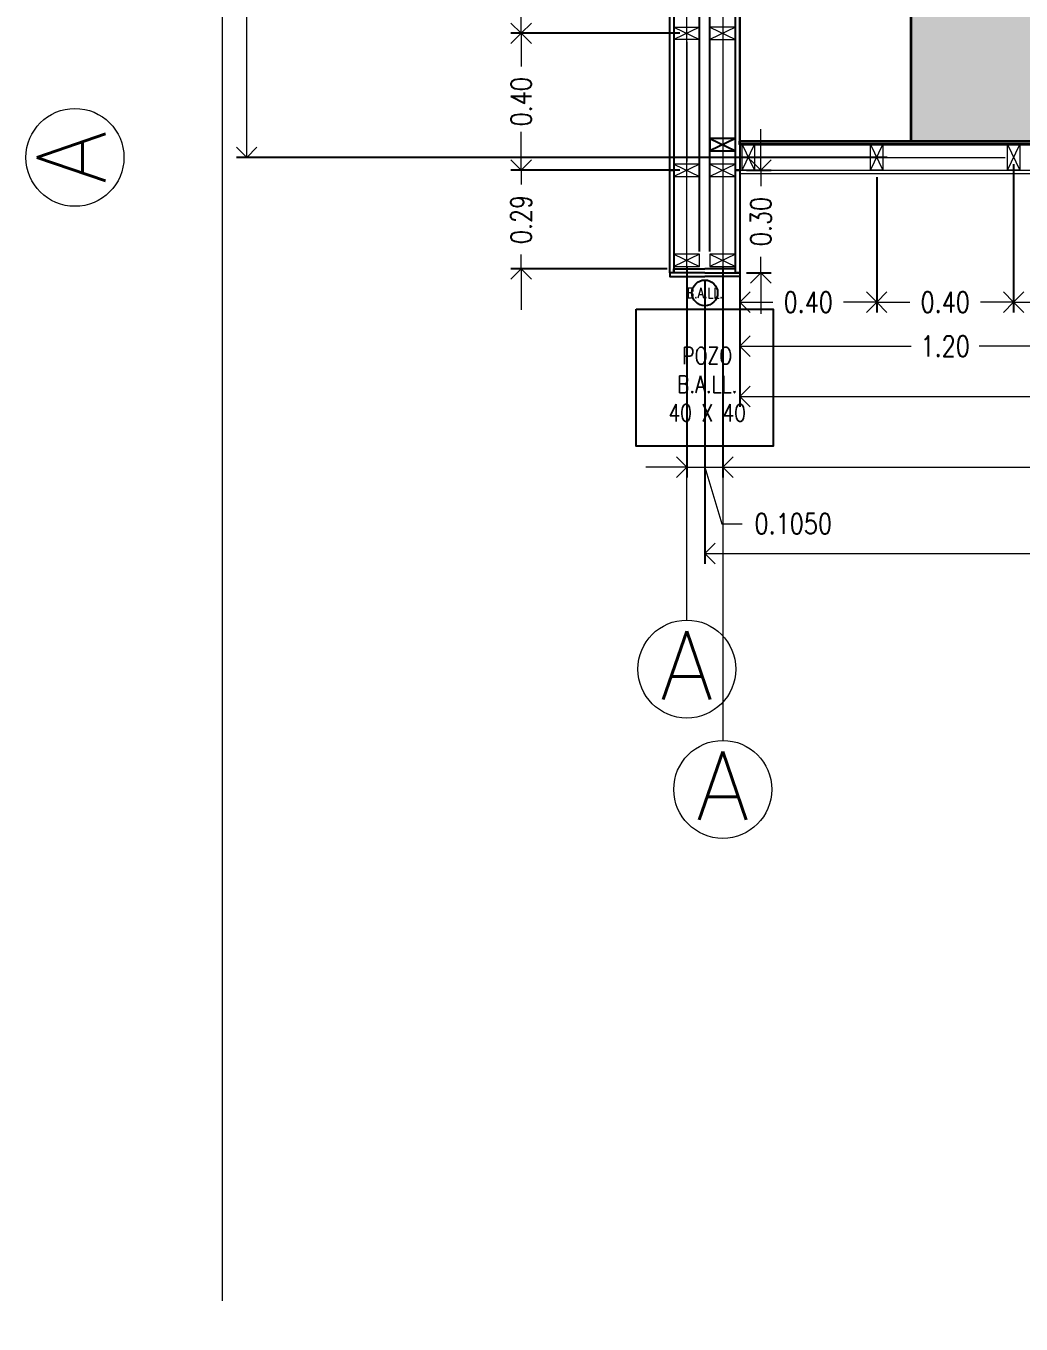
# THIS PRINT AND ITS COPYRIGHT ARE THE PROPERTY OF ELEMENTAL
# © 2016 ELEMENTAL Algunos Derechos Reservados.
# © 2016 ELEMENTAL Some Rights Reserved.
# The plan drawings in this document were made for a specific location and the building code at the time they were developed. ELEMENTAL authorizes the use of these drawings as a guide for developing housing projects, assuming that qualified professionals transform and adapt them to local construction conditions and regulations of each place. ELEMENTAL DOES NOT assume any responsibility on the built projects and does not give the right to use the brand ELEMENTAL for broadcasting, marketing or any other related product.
# Model space of a CAD drawing. Header units: metres. Extents: x -5.2 to 15.5, y -10.3 to 8.3.
# Drawn here: x -5.227 to -2.321, y -7.311 to -3.518 of the extents above; entities that cross this region are included whole.
import ezdxf
from ezdxf import colors
from ezdxf.entities.mleader import LeaderData, LeaderLine
from ezdxf.enums import TextEntityAlignment as Align
from ezdxf.math import Vec2, Vec3

# ---------------------------------------------------------------- set-up
doc = ezdxf.new("R2010")
doc.units = ezdxf.units.M
doc.header["$LTSCALE"] = 5
doc.header["$MEASUREMENT"] = 0
doc.layers.get('0').update_dxf_attribs({"color": 30})
doc.layers.get('DEFPOINTS').update_dxf_attribs({"color": 210})
for name, color, linetype, lineweight in [('A-ANNO-DIMS', 3, 'Continuous', 18), ('A-ANNO-SYMB', 3, 'Continuous', 18), ('A-ANNO-TEXT', 3, 'Continuous', 18), ('A-DETL-MBND', 3, 'Continuous', 18), ('A-DETL-MCUT', 4, 'Continuous', 25), ('A-ELEV-IDEN', 3, 'Continuous', 18), ('A-ELEV-MBE1', 7, 'Continuous', 35), ('A-ELEV-MBE2', 4, 'Continuous', 25), ('A-FLOR-PATT', 8, 'Continuous', 18), ('A-SECT-MCUT', 7, 'Continuous', 35), ('A-WALL-PATT', 8, 'Continuous', 18), ('A-WALL-STUD', 3, 'Continuous', 18)]:
    doc.layers.add(name, color=color, linetype=linetype, lineweight=lineweight)
doc.styles.add('E-ROMANS', font='romans.shx', dxfattribs={"width": 0.8})
doc.styles.get("Standard").update_dxf_attribs({"font": 'arial.ttf'})
doc.dimstyles.new('E-0050_ARW_12', dxfattribs={"dimscale": 0.001, "dimtxt": 60, "dimasz": 60, "dimexe": 30, "dimexo": 20, "dimgap": 30, "dimtad": 0, "dimzin": 0, "dimdsep": 46, "dimtxsty": 'E-ROMANS', "dimblk": 'OPEN90', "dimcen": 30, "dimclrd": 256, "dimclre": 256, "dimclrt": 256, "dimadec": 0, "dimazin": 0, "dimtfac": 1, "dimtmove": 1, "dimatfit": 3, "dimldrblk": 'OPEN90', "dimfxl": 1, "dimtfill": 1, "dimtolj": 1, "dimtzin": 0, "dimlwd": -1, "dimarcsym": 0})

# ---------------------------------------------------------------- blocks, each defined once
blk = doc.blocks.new('_Open90')
at = {"color": 0, "linetype": 'ByBlock', "lineweight": -2}
for p, q in [((-0.5, 0.5), (0, 0)), ((0, 0), (-1, 0)), ((0, 0), (-0.5, -0.5))]:
    blk.add_line(p, q, dxfattribs=at)
blk = doc.blocks.new('*D60')
at = {"layer": 'A-ANNO-DIMS', "lineweight": -2, "transparency": 16777216}
for p, q in [((-3.1428, -3.96), (-3.1428, -4.3557)), ((-2.7428, -3.96), (-2.7428, -4.3557))]:
    blk.add_line(p, q, dxfattribs=at)
at = {"layer": 'A-ANNO-DIMS', "transparency": 16777216}
for p, q in [((-3.0828, -4.3257), (-3.046, -4.3257)), ((-2.8028, -4.3257), (-2.8397, -4.3257))]:
    blk.add_line(p, q, dxfattribs=at)
at = {"layer": 'DEFPOINTS', "color": 0, "transparency": 16777216}
for p in [(-3.1428, -3.94), (-2.7428, -3.94), (-2.7428, -4.3257)]:
    blk.add_point(p, dxfattribs=at)
at = {"layer": 'A-ANNO-DIMS', "transparency": 16777216, "xscale": 0.06, "yscale": 0.06, "zscale": 0.06, "rotation": 180}
blk.add_blockref('_Open90', (-3.1428, -4.3257), dxfattribs=at)
at = {"layer": 'A-ANNO-DIMS', "transparency": 16777216, "xscale": 0.06, "yscale": 0.06, "zscale": 0.06}
blk.add_blockref('_Open90', (-2.7428, -4.3257), dxfattribs=at)
at = {"layer": 'A-ANNO-DIMS', "transparency": 16777216, "insert": (-2.9428, -4.3257), "char_height": 0.06, "attachment_point": 5, "style": 'E-ROMANS', "bg_fill": 3, "box_fill_scale": 1.25, "bg_fill_color": 256, "bg_fill_true_color": 13158600, "bg_fill_transparency": 0}
blk.add_mtext('\\A1;0.40', dxfattribs=at)
blk = doc.blocks.new('*D11')
at = {"layer": 'A-ANNO-DIMS', "lineweight": -2, "transparency": 16777216}
for p, q in [((-2.3428, -3.9225), (-2.3428, -4.3557)), ((-2.7428, -3.96), (-2.7428, -4.3557))]:
    blk.add_line(p, q, dxfattribs=at)
at = {"layer": 'A-ANNO-DIMS', "transparency": 16777216}
for p, q in [((-2.6828, -4.3257), (-2.646, -4.3257)), ((-2.4028, -4.3257), (-2.4397, -4.3257))]:
    blk.add_line(p, q, dxfattribs=at)
at = {"layer": 'DEFPOINTS', "color": 0, "transparency": 16777216}
for p in [(-2.3428, -3.9025), (-2.7428, -3.94), (-2.3428, -4.3257)]:
    blk.add_point(p, dxfattribs=at)
at = {"layer": 'A-ANNO-DIMS', "transparency": 16777216, "xscale": 0.06, "yscale": 0.06, "zscale": 0.06, "rotation": 180}
blk.add_blockref('_Open90', (-2.7428, -4.3257), dxfattribs=at)
at = {"layer": 'A-ANNO-DIMS', "transparency": 16777216, "xscale": 0.06, "yscale": 0.06, "zscale": 0.06}
blk.add_blockref('_Open90', (-2.3428, -4.3257), dxfattribs=at)
at = {"layer": 'A-ANNO-DIMS', "transparency": 16777216, "insert": (-2.5428, -4.3257), "char_height": 0.06, "attachment_point": 5, "style": 'E-ROMANS', "bg_fill": 3, "box_fill_scale": 1.25, "bg_fill_color": 256, "bg_fill_true_color": 13158600, "bg_fill_transparency": 0}
blk.add_mtext('\\A1;0.40', dxfattribs=at)
blk = doc.blocks.new('*D12')
at = {"layer": 'A-ANNO-DIMS', "lineweight": -2, "transparency": 16777216}
for p, q in [((-2.3428, -3.9225), (-2.3428, -4.3557)), ((-1.9428, -3.9225), (-1.9428, -4.3557))]:
    blk.add_line(p, q, dxfattribs=at)
at = {"layer": 'A-ANNO-DIMS', "transparency": 16777216}
for p, q in [((-2.2828, -4.3257), (-2.246, -4.3257)), ((-2.0028, -4.3257), (-2.0397, -4.3257))]:
    blk.add_line(p, q, dxfattribs=at)
at = {"layer": 'DEFPOINTS', "color": 0, "transparency": 16777216}
for p in [(-2.3428, -3.9025), (-1.9428, -3.9025), (-1.9428, -4.3257)]:
    blk.add_point(p, dxfattribs=at)
at = {"layer": 'A-ANNO-DIMS', "transparency": 16777216, "xscale": 0.06, "yscale": 0.06, "zscale": 0.06, "rotation": 180}
blk.add_blockref('_Open90', (-2.3428, -4.3257), dxfattribs=at)
at = {"layer": 'A-ANNO-DIMS', "transparency": 16777216, "xscale": 0.06, "yscale": 0.06, "zscale": 0.06}
blk.add_blockref('_Open90', (-1.9428, -4.3257), dxfattribs=at)
at = {"layer": 'A-ANNO-DIMS', "transparency": 16777216, "insert": (-2.1428, -4.3257), "char_height": 0.06, "attachment_point": 5, "style": 'E-ROMANS', "bg_fill": 3, "box_fill_scale": 1.25, "bg_fill_color": 256, "bg_fill_true_color": 13158600, "bg_fill_transparency": 0}
blk.add_mtext('\\A1;0.40', dxfattribs=at)
blk = doc.blocks.new('*D17')
at = {"layer": 'A-ANNO-DIMS', "lineweight": -2, "transparency": 16777216}
for p, q in [((-3.1428, -3.971), (-3.1428, -4.4843)), ((-1.9428, -3.971), (-1.9428, -4.4843))]:
    blk.add_line(p, q, dxfattribs=at)
at = {"layer": 'A-ANNO-DIMS', "transparency": 16777216}
for p, q in [((-3.0828, -4.4543), (-2.6425, -4.4543)), ((-2.0028, -4.4543), (-2.4431, -4.4543))]:
    blk.add_line(p, q, dxfattribs=at)
at = {"layer": 'DEFPOINTS', "color": 0, "transparency": 16777216}
for p in [(-3.1428, -3.951), (-1.9428, -3.951), (-1.9428, -4.4543)]:
    blk.add_point(p, dxfattribs=at)
at = {"layer": 'A-ANNO-DIMS', "transparency": 16777216, "xscale": 0.06, "yscale": 0.06, "zscale": 0.06, "rotation": 180}
blk.add_blockref('_Open90', (-3.1428, -4.4543), dxfattribs=at)
at = {"layer": 'A-ANNO-DIMS', "transparency": 16777216, "xscale": 0.06, "yscale": 0.06, "zscale": 0.06}
blk.add_blockref('_Open90', (-1.9428, -4.4543), dxfattribs=at)
at = {"layer": 'A-ANNO-DIMS', "transparency": 16777216, "insert": (-2.5428, -4.4543), "char_height": 0.06, "attachment_point": 5, "style": 'E-ROMANS', "bg_fill": 3, "box_fill_scale": 1.25, "bg_fill_color": 256, "bg_fill_true_color": 13158600, "bg_fill_transparency": 0}
blk.add_mtext('\\A1;1.20', dxfattribs=at)
blk = doc.blocks.new('*D20')
at = {"layer": 'A-ANNO-DIMS', "lineweight": -2, "transparency": 16777216}
for p, q in [((-3.1428, -3.875), (-3.1428, -4.6311)), ((-0.1428, -3.875), (-0.1428, -4.6311))]:
    blk.add_line(p, q, dxfattribs=at)
at = {"layer": 'A-ANNO-DIMS', "transparency": 16777216}
for p, q in [((-3.0828, -4.6011), (-1.746, -4.6011)), ((-0.2028, -4.6011), (-1.5397, -4.6011))]:
    blk.add_line(p, q, dxfattribs=at)
at = {"layer": 'DEFPOINTS', "color": 0, "transparency": 16777216}
for p in [(-3.1428, -3.855), (-0.1428, -3.855), (-0.1428, -4.6011)]:
    blk.add_point(p, dxfattribs=at)
at = {"layer": 'A-ANNO-DIMS', "transparency": 16777216, "xscale": 0.06, "yscale": 0.06, "zscale": 0.06, "rotation": 180}
blk.add_blockref('_Open90', (-3.1428, -4.6011), dxfattribs=at)
at = {"layer": 'A-ANNO-DIMS', "transparency": 16777216, "xscale": 0.06, "yscale": 0.06, "zscale": 0.06}
blk.add_blockref('_Open90', (-0.1428, -4.6011), dxfattribs=at)
at = {"layer": 'A-ANNO-DIMS', "transparency": 16777216, "insert": (-1.6428, -4.6011), "char_height": 0.06, "attachment_point": 5, "style": 'E-ROMANS', "bg_fill": 3, "box_fill_scale": 1.25, "bg_fill_color": 256, "bg_fill_true_color": 13158600, "bg_fill_transparency": 0}
blk.add_mtext('\\A1;3.00', dxfattribs=at)
blk = doc.blocks.new('*D21')
at = {"layer": 'A-ANNO-DIMS', "lineweight": -2, "transparency": 16777216}
for p, q in [((3.0542, -4.248), (3.0542, -5.0902)), ((-3.2448, -4.26), (-3.2448, -5.0902))]:
    blk.add_line(p, q, dxfattribs=at)
at = {"layer": 'A-ANNO-DIMS', "transparency": 16777216}
for p, q in [((-3.1848, -5.0602), (-0.1973, -5.0602)), ((2.9942, -5.0602), (0.0067, -5.0602))]:
    blk.add_line(p, q, dxfattribs=at)
at = {"layer": 'DEFPOINTS', "color": 0, "transparency": 16777216}
for p in [(-3.2448, -4.24), (3.0542, -4.228), (3.0542, -5.0602)]:
    blk.add_point(p, dxfattribs=at)
at = {"layer": 'A-ANNO-DIMS', "transparency": 16777216, "xscale": 0.06, "yscale": 0.06, "zscale": 0.06, "rotation": 180}
blk.add_blockref('_Open90', (-3.2448, -5.0602), dxfattribs=at)
at = {"layer": 'A-ANNO-DIMS', "transparency": 16777216, "xscale": 0.06, "yscale": 0.06, "zscale": 0.06}
blk.add_blockref('_Open90', (3.0542, -5.0602), dxfattribs=at)
at = {"layer": 'A-ANNO-DIMS', "transparency": 16777216, "insert": (-0.0953, -5.0602), "char_height": 0.06, "attachment_point": 5, "style": 'E-ROMANS', "bg_fill": 3, "box_fill_scale": 1.25, "bg_fill_color": 256, "bg_fill_true_color": 13158600, "bg_fill_transparency": 0}
blk.add_mtext('\\A1;6.30', dxfattribs=at)
blk = doc.blocks.new('*D61')
at = {"layer": 'A-ANNO-DIMS', "transparency": 16777216}
for p, q in [((-3.0809, -3.88), (-3.0809, -3.82)), ((-3.0809, -3.94), (-3.0809, -3.9869)), ((-3.0809, -4.24), (-3.0809, -4.1931)), ((-3.0809, -4.3), (-3.0809, -4.36))]:
    blk.add_line(p, q, dxfattribs=at)
at = {"layer": 'A-ANNO-DIMS', "lineweight": -2, "transparency": 16777216}
for p, q in [((-3.1228, -3.94), (-3.0509, -3.94)), ((-3.1228, -4.24), (-3.0509, -4.24))]:
    blk.add_line(p, q, dxfattribs=at)
at = {"layer": 'DEFPOINTS', "color": 0, "transparency": 16777216}
for p in [(-3.1428, -3.94), (-3.0809, -3.94), (-3.1428, -4.24)]:
    blk.add_point(p, dxfattribs=at)
at = {"layer": 'A-ANNO-DIMS', "transparency": 16777216, "xscale": 0.06, "yscale": 0.06, "zscale": 0.06}
for p, rotation in [((-3.0809, -3.94), 270), ((-3.0809, -4.24), 90)]:
    blk.add_blockref('_Open90', p, dxfattribs=dict(at, rotation=rotation))
at = {"layer": 'A-ANNO-DIMS', "transparency": 16777216, "insert": (-3.0809, -4.09), "char_height": 0.06, "attachment_point": 5, "rotation": 90, "style": 'E-ROMANS', "bg_fill": 3, "box_fill_scale": 1.25, "bg_fill_color": 256, "bg_fill_true_color": 13158600, "bg_fill_transparency": 0}
blk.add_mtext('\\A1;0.30', dxfattribs=at)
blk = doc.blocks.new('*D23')
at = {"layer": 'A-ANNO-DIMS', "transparency": 16777216}
for p, q in [((-3.7811, -3.88), (-3.7811, -3.82)), ((-3.7811, -3.94), (-3.7811, -3.982)), ((-3.7811, -4.228), (-3.7811, -4.186)), ((-3.7811, -4.288), (-3.7811, -4.348))]:
    blk.add_line(p, q, dxfattribs=at)
at = {"layer": 'A-ANNO-DIMS', "lineweight": -2, "transparency": 16777216}
for p, q in [((-3.3173, -3.94), (-3.8111, -3.94)), ((-3.3548, -4.228), (-3.8111, -4.228))]:
    blk.add_line(p, q, dxfattribs=at)
at = {"layer": 'DEFPOINTS', "color": 0, "transparency": 16777216}
for p in [(-3.7811, -3.94), (-3.2973, -3.94), (-3.3348, -4.228)]:
    blk.add_point(p, dxfattribs=at)
at = {"layer": 'A-ANNO-DIMS', "transparency": 16777216, "xscale": 0.06, "yscale": 0.06, "zscale": 0.06}
for p, rotation in [((-3.7811, -3.94), 270), ((-3.7811, -4.228), 90)]:
    blk.add_blockref('_Open90', p, dxfattribs=dict(at, rotation=rotation))
at = {"layer": 'A-ANNO-DIMS', "transparency": 16777216, "insert": (-3.7811, -4.084), "char_height": 0.06, "attachment_point": 5, "rotation": 90, "style": 'E-ROMANS', "bg_fill": 3, "box_fill_scale": 1.25, "bg_fill_color": 256, "bg_fill_true_color": 13158600, "bg_fill_transparency": 0}
blk.add_mtext('\\A1;0.29', dxfattribs=at)
blk = doc.blocks.new('*D24')
at = {"layer": 'A-ANNO-DIMS', "lineweight": -2, "transparency": 16777216}
for p, q in [((-3.3173, -3.54), (-3.8111, -3.54)), ((-3.3173, -3.94), (-3.8111, -3.94))]:
    blk.add_line(p, q, dxfattribs=at)
at = {"layer": 'A-ANNO-DIMS', "transparency": 16777216}
for p, q in [((-3.7811, -3.6), (-3.7811, -3.6369)), ((-3.7811, -3.88), (-3.7811, -3.8431))]:
    blk.add_line(p, q, dxfattribs=at)
at = {"layer": 'DEFPOINTS', "color": 0, "transparency": 16777216}
for p in [(-3.7811, -3.54), (-3.2973, -3.54), (-3.2973, -3.94)]:
    blk.add_point(p, dxfattribs=at)
at = {"layer": 'A-ANNO-DIMS', "transparency": 16777216, "xscale": 0.06, "yscale": 0.06, "zscale": 0.06}
for p, rotation in [((-3.7811, -3.54), 90), ((-3.7811, -3.94), 270)]:
    blk.add_blockref('_Open90', p, dxfattribs=dict(at, rotation=rotation))
at = {"layer": 'A-ANNO-DIMS', "transparency": 16777216, "insert": (-3.7811, -3.74), "char_height": 0.06, "attachment_point": 5, "rotation": 90, "style": 'E-ROMANS', "bg_fill": 3, "box_fill_scale": 1.25, "bg_fill_color": 256, "bg_fill_true_color": 13158600, "bg_fill_transparency": 0}
blk.add_mtext('\\A1;0.40', dxfattribs=at)
blk = doc.blocks.new('*D25')
at = {"layer": 'A-ANNO-DIMS', "lineweight": -2, "transparency": 16777216}
for p, q in [((-3.3173, -3.14), (-3.8111, -3.14)), ((-3.3173, -3.54), (-3.8111, -3.54))]:
    blk.add_line(p, q, dxfattribs=at)
at = {"layer": 'A-ANNO-DIMS', "transparency": 16777216}
for p, q in [((-3.7811, -3.2), (-3.7811, -3.2369)), ((-3.7811, -3.48), (-3.7811, -3.4431))]:
    blk.add_line(p, q, dxfattribs=at)
at = {"layer": 'DEFPOINTS', "color": 0, "transparency": 16777216}
for p in [(-3.7811, -3.14), (-3.2973, -3.14), (-3.2973, -3.54)]:
    blk.add_point(p, dxfattribs=at)
at = {"layer": 'A-ANNO-DIMS', "transparency": 16777216, "xscale": 0.06, "yscale": 0.06, "zscale": 0.06}
for p, rotation in [((-3.7811, -3.14), 90), ((-3.7811, -3.54), 270)]:
    blk.add_blockref('_Open90', p, dxfattribs=dict(at, rotation=rotation))
at = {"layer": 'A-ANNO-DIMS', "transparency": 16777216, "insert": (-3.7811, -3.34), "char_height": 0.06, "attachment_point": 5, "rotation": 90, "style": 'E-ROMANS', "bg_fill": 3, "box_fill_scale": 1.25, "bg_fill_color": 256, "bg_fill_true_color": 13158600, "bg_fill_transparency": 0}
blk.add_mtext('\\A1;0.40', dxfattribs=at)
blk = doc.blocks.new('*D48')
at = {"layer": 'A-ANNO-DIMS', "lineweight": -2, "transparency": 16777216}
for p, q in [((-3.2973, -4.223), (-3.2973, -4.8378)), ((-3.1923, -4.223), (-3.1923, -4.8378))]:
    blk.add_line(p, q, dxfattribs=at)
at = {"layer": 'A-ANNO-DIMS', "transparency": 16777216}
for p, q in [((-3.3573, -4.8078), (-3.4173, -4.8078)), ((-3.2973, -4.8078), (-3.1923, -4.8078)), ((-3.2973, -4.8078), (-3.1923, -4.8078)), ((-3.2448, -4.8078), (-3.1953, -4.9728)), ((-3.1323, -4.8078), (-3.0723, -4.8078)), ((-3.1953, -4.9728), (-3.1353, -4.9728))]:
    blk.add_line(p, q, dxfattribs=at)
at = {"layer": 'DEFPOINTS', "color": 0, "transparency": 16777216}
for p in [(-3.2973, -4.203), (-3.1923, -4.203), (-3.1923, -4.8078)]:
    blk.add_point(p, dxfattribs=at)
at = {"layer": 'A-ANNO-DIMS', "transparency": 16777216, "xscale": 0.06, "yscale": 0.06, "zscale": 0.06}
blk.add_blockref('_Open90', (-3.2973, -4.8078), dxfattribs=at)
at = {"layer": 'A-ANNO-DIMS', "transparency": 16777216, "xscale": 0.06, "yscale": 0.06, "zscale": 0.06, "rotation": 180}
blk.add_blockref('_Open90', (-3.1923, -4.8078), dxfattribs=at)
at = {"layer": 'A-ANNO-DIMS', "transparency": 16777216, "insert": (-2.9865, -4.9728), "char_height": 0.06, "attachment_point": 5, "style": 'E-ROMANS', "bg_fill": 3, "box_fill_scale": 1.25, "bg_fill_color": 256, "bg_fill_true_color": 13158600, "bg_fill_transparency": 0}
blk.add_mtext('\\A1;0.1050', dxfattribs=at)
blk = doc.blocks.new('*D49')
at = {"layer": 'A-ANNO-DIMS', "lineweight": -2, "transparency": 16777216}
for p, q in [((-0.0953, -3.935), (-0.0953, -4.8378)), ((-3.1923, -4.223), (-3.1923, -4.8378))]:
    blk.add_line(p, q, dxfattribs=at)
at = {"layer": 'A-ANNO-DIMS', "transparency": 16777216}
for p, q in [((-3.1323, -4.8078), (-1.7927, -4.8078)), ((-0.1553, -4.8078), (-1.495, -4.8078))]:
    blk.add_line(p, q, dxfattribs=at)
at = {"layer": 'DEFPOINTS', "color": 0, "transparency": 16777216}
for p in [(-0.0953, -3.915), (-3.1923, -4.203), (-0.0953, -4.8078)]:
    blk.add_point(p, dxfattribs=at)
at = {"layer": 'A-ANNO-DIMS', "transparency": 16777216, "xscale": 0.06, "yscale": 0.06, "zscale": 0.06, "rotation": 180}
blk.add_blockref('_Open90', (-3.1923, -4.8078), dxfattribs=at)
at = {"layer": 'A-ANNO-DIMS', "transparency": 16777216, "xscale": 0.06, "yscale": 0.06, "zscale": 0.06}
blk.add_blockref('_Open90', (-0.0953, -4.8078), dxfattribs=at)
at = {"layer": 'A-ANNO-DIMS', "transparency": 16777216, "insert": (-1.6438, -4.8078), "char_height": 0.06, "attachment_point": 5, "style": 'E-ROMANS', "bg_fill": 3, "box_fill_scale": 1.25, "bg_fill_color": 256, "bg_fill_true_color": 13158600, "bg_fill_transparency": 0}
blk.add_mtext('\\A1;3.0970', dxfattribs=at)
blk = doc.blocks.new('*D53')
at = {"layer": 'A-ANNO-DIMS', "lineweight": -2, "transparency": 16777216}
for p, q in [((-2.7016, 0.0005), (-4.6127, 0.0005)), ((-2.7126, -3.9025), (-4.6127, -3.9025))]:
    blk.add_line(p, q, dxfattribs=at)
at = {"layer": 'A-ANNO-DIMS', "transparency": 16777216}
for p, q in [((-4.5827, -0.0595), (-4.5827, -1.8479)), ((-4.5827, -3.8425), (-4.5827, -2.0541))]:
    blk.add_line(p, q, dxfattribs=at)
at = {"layer": 'DEFPOINTS', "color": 0, "transparency": 16777216}
for p in [(-4.5827, 0.0005), (-2.6816, 0.0005), (-2.6926, -3.9025)]:
    blk.add_point(p, dxfattribs=at)
at = {"layer": 'A-ANNO-DIMS', "transparency": 16777216, "xscale": 0.06, "yscale": 0.06, "zscale": 0.06}
for p, rotation in [((-4.5827, 0.0005), 90), ((-4.5827, -3.9025), 270)]:
    blk.add_blockref('_Open90', p, dxfattribs=dict(at, rotation=rotation))
at = {"layer": 'A-ANNO-DIMS', "transparency": 16777216, "insert": (-4.5827, -1.951), "char_height": 0.06, "attachment_point": 5, "rotation": 90, "style": 'E-ROMANS', "bg_fill": 3, "box_fill_scale": 1.25, "bg_fill_color": 256, "bg_fill_true_color": 13158600, "bg_fill_transparency": 0}
blk.add_mtext('\\A1;3.90', dxfattribs=at)

msp = doc.modelspace()

# ---------------------------------------------------------------- hatches: boundary and pattern name
at = {"layer": 'A-FLOR-PATT'}
h = msp.add_hatch(dxfattribs=at)
h.set_pattern_fill('DOTS', color=256, scale=0.02, style=0)
h.set_pattern_definition([(0, (-391.381464, -27.201537), (0.015875, 0.03175), [0, -0.03175])])
h.paths.add_polyline_path([(-1.94581, -0.047), (-3.14281, -0.047), (-3.14281, -0.34), (-3.14281, -0.547), (-2.54227, -0.547), (-2.54227, -0.604), (-2.54227, -0.60402), (-2.54827, -0.60402), (-3.14281, -0.604), (-3.14281, -0.65402), (-2.54281, -0.65402), (-2.54281, -1.25402), (-3.14281, -1.25402), (-3.14281, -1.30402), (-2.64336, -1.30402), (-2.64336, -1.65498), (-3.14281, -1.65498), (-3.14281, -2.35499), (-2.64282, -2.35499), (-2.64282, -3.05499), (-2.64281, -3.05499), (-2.64282, -3.85499), (-1.94281, -3.85499), (-1.91781, -3.85499), (-1.84581, -3.85499), (-1.84581, -0.66001), (-1.94581, -0.66001)])
h.paths.add_polyline_path([(-2.49281, -1.70499), (-2.49281, -2.30499), (-3.09281, -2.30499), (-3.09281, -1.70499)], flags=16)
h.paths.add_polyline_path([(-1.84581, -0.047), (-1.94581, -0.047), (-1.94581, -0.66001), (-1.84581, -0.66001)])

# ---------------------------------------------------------------- linework, layer by layer
at = {"layer": 'A-ANNO-SYMB'}
for centre in [(-5.08419, -3.9025), (-3.29735, -5.39762), (-3.19231, -5.74922)]:
    msp.add_circle(centre, 0.14303, dxfattribs=at)
at = {"layer": 'A-DETL-MBND'}
msp.add_lwpolyline([(-1.94281, -3.94), (-1.94281, -3.951), (-3.14281, -3.951), (-3.14281, -3.94)], close=True, dxfattribs=at)
at = {"layer": 'A-DETL-MCUT'}
for points in [[(-3.15481, -3.94), (-3.15481, -2.74), (-3.14281, -2.74), (-3.1428, -3.94)], [(-3.15481, -4.23999), (-3.15481, -3.94), (-3.1428, -3.94), (-3.14281, -4.23999)]]:
    msp.add_lwpolyline(points, close=True, dxfattribs=at)
msp.add_lwpolyline([(-3.24481, -4.23999), (-3.15481, -4.23999), (-3.15481, -4.22799), (-3.24481, -4.22799)], dxfattribs=at)
at = {"layer": 'A-ELEV-IDEN'}
msp.add_lwpolyline([(-4.65388, 6.82485), (-4.65388, -7.24406)], dxfattribs=at)
at = {"layer": 'A-ELEV-MBE2'}
for p, q in [((-3.25985, -4.17799), (-3.25985, 3.19802)), ((-3.22981, -4.17799), (-3.22981, 3.19802)), ((-3.22981, -4.178), (-3.22981, 3.19801))]:
    msp.add_line(p, q, dxfattribs=at)
at = {"layer": 'A-SECT-MCUT'}
msp.add_lwpolyline([(-3.14281, -3.85499), (-1.94281, -3.85499), (-1.94281, -3.86499), (-3.14281, -3.86499)], close=True, dxfattribs=at)

# ---------------------------------------------------------------- texts
at = {"layer": 'A-ANNO-TEXT', "style": 'E-ROMANS'}
msp.add_attdef('A', text='0.00', height=0.2, rotation=90, dxfattribs=at).set_placement((-5.09533, -3.9025), align=Align.MIDDLE_CENTER)
for p in [(-3.29735, -5.38649), (-3.19231, -5.73808)]:
    msp.add_attdef('A', text='0.00', height=0.2, dxfattribs=at).set_placement(p, align=Align.MIDDLE_CENTER)

# ---------------------------------------------------------------- dimensions: what is measured, and where the dimension line sits
at = {"layer": 'A-ANNO-DIMS'}
dim = msp.add_linear_dim(base=(-3.78113, -3.94), p1=(-3.33485, -4.228), p2=(-3.29735, -3.94), angle=90, dimstyle='E-0050_ARW_12', dxfattribs=at)
dim.commit()
dim.dimension.update_dxf_attribs({"geometry": '*D23', "text_midpoint": (-3.78113, -4.084)})

# ---------------------------------------------------------------- next in the draw order: dimensions: what is measured, and where the dimension line sits
dim = msp.add_linear_dim(base=(-3.78113, -3.54), p1=(-3.29735, -3.94), p2=(-3.29735, -3.54), angle=90, dimstyle='E-0050_ARW_12', dxfattribs=at)
dim.commit()
dim.dimension.update_dxf_attribs({"geometry": '*D24', "text_midpoint": (-3.78113, -3.74)})
dim = msp.add_linear_dim(base=(-2.74281, -4.32573), p1=(-3.1428, -3.94), p2=(-2.74281, -3.94), dimstyle='E-0050_ARW_12', dxfattribs=at)
dim.commit()
dim.dimension.update_dxf_attribs({"geometry": '*D60', "text_midpoint": (-2.94281, -4.32573)})

# ---------------------------------------------------------------- next in the draw order: linework, layer by layer
at = {"layer": 'A-DETL-MCUT'}
msp.add_lwpolyline([(-3.34685, -4.24), (-3.34685, -3.94001), (-3.33485, -3.94001), (-3.33485, -4.24)], close=True, dxfattribs=at)
at = {"layer": 'A-WALL-STUD'}
for p, q in [((-3.25985, -3.92201), (-3.33485, -3.95801)), ((-3.33485, -3.92201), (-3.25985, -3.95801))]:
    msp.add_line(p, q, dxfattribs=at)
msp.add_lwpolyline([(-3.25985, -3.92201), (-3.33485, -3.92201), (-3.33485, -3.95801), (-3.25985, -3.95801)], close=True, dxfattribs=at)

# ---------------------------------------------------------------- next in the draw order: dimensions: what is measured, and where the dimension line sits
at = {"layer": 'A-ANNO-DIMS'}
dim = msp.add_linear_dim(base=(-3.78113, -3.14), p1=(-3.29735, -3.54), p2=(-3.29735, -3.14), angle=90, dimstyle='E-0050_ARW_12', dxfattribs=at)
dim.commit()
dim.dimension.update_dxf_attribs({"geometry": '*D25', "text_midpoint": (-3.78113, -3.34)})
dim = msp.add_linear_dim(base=(-2.34281, -4.32573), p1=(-2.74281, -3.94), p2=(-2.34281, -3.9025), dimstyle='E-0050_ARW_12', dxfattribs=at)
dim.commit()
dim.dimension.update_dxf_attribs({"geometry": '*D11', "text_midpoint": (-2.54281, -4.32573)})

# ---------------------------------------------------------------- next in the draw order: linework, layer by layer
at = {"layer": 'A-ANNO-SYMB'}
msp.add_line((-3.29735, -5.2546), (-3.29735, 6.0188), dxfattribs=at)
at = {"layer": 'A-DETL-MCUT'}
msp.add_lwpolyline([(-3.34685, -3.94), (-3.34685, -2.74), (-3.33485, -2.74), (-3.33485, -3.94)], close=True, dxfattribs=at)

# ---------------------------------------------------------------- next in the draw order: dimensions: what is measured, and where the dimension line sits
at = {"layer": 'A-ANNO-DIMS'}
dim = msp.add_linear_dim(base=(-1.94281, -4.32573), p1=(-2.34281, -3.9025), p2=(-1.94281, -3.9025), dimstyle='E-0050_ARW_12', dxfattribs=at)
dim.commit()
dim.dimension.update_dxf_attribs({"geometry": '*D12', "text_midpoint": (-2.14281, -4.32573)})

# ---------------------------------------------------------------- next in the draw order: dimensions: what is measured, and where the dimension line sits
dim = msp.add_linear_dim(base=(-1.94281, -4.45428), p1=(-3.1428, -3.951), p2=(-1.94281, -3.951), dimstyle='E-0050_ARW_12', dxfattribs=at)
dim.commit()
dim.dimension.update_dxf_attribs({"geometry": '*D17', "text_midpoint": (-2.54281, -4.45428)})

# ---------------------------------------------------------------- next in the draw order: dimensions: what is measured, and where the dimension line sits
dim = msp.add_linear_dim(base=(-0.14281, -4.60113), p1=(-3.1428, -3.85499), p2=(-0.14281, -3.85499), dimstyle='E-0050_ARW_12', dxfattribs=at)
dim.commit()
dim.dimension.update_dxf_attribs({"geometry": '*D20', "text_midpoint": (-1.64281, -4.60113)})

# ---------------------------------------------------------------- next in the draw order: linework, layer by layer
at = {"layer": 'A-ELEV-MBE1', "ltscale": 5}
msp.add_line((-2.64281, -3.05499), (-2.64282, -3.85499), dxfattribs=at)

# ---------------------------------------------------------------- next in the draw order: dimensions: what is measured, and where the dimension line sits
at = {"layer": 'A-ANNO-DIMS'}
dim = msp.add_linear_dim(base=(3.05421, -5.06024), p1=(-3.24481, -4.23999), p2=(3.05421, -4.228), dimstyle='E-0050_ARW_12', dxfattribs=at)
dim.commit()
dim.dimension.update_dxf_attribs({"geometry": '*D21', "text_midpoint": (-0.0953, -5.06024)})

# ---------------------------------------------------------------- next in the draw order: linework, layer by layer
at = {"layer": 'A-ANNO-SYMB'}
msp.add_line((-3.19231, 6.4174), (-3.19231, -5.60619), dxfattribs=at)
at = {"layer": 'A-DETL-MCUT'}
for points in [[(-3.24483, -4.24), (-3.34685, -4.24), (-3.34685, -4.251), (-3.24483, -4.251)], [(-3.24483, -4.24), (-3.33485, -4.23999), (-3.33485, -4.228), (-3.24483, -4.228)]]:
    msp.add_lwpolyline(points, dxfattribs=at)
at = {"layer": 'A-ELEV-MBE2', "ltscale": 0.05}
for centre in [(-3.24483, -4.29849), (-3.24483, -4.2985)]:
    msp.add_circle(centre, 0.0375, dxfattribs=at)

# ---------------------------------------------------------------- next in the draw order: texts
at = {"layer": 'A-ANNO-TEXT', "attachment_point": 5, "style": 'E-ROMANS'}
for s, insert, char_height in [('\\pi-0.09,l0.09,t0.09;B.A.LL.', (-3.24483, -4.2985), 0.03), ('\\pi-0.15,l0.15,t0.15;POZO\\PB.A.LL.\\P40 X 40', (-3.23771, -4.56556), 0.05)]:
    msp.add_mtext(s, dxfattribs=dict(at, insert=insert, char_height=char_height))

# ---------------------------------------------------------------- next in the draw order: dimensions: what is measured, and where the dimension line sits
at = {"layer": 'A-ANNO-DIMS'}
dim = msp.add_linear_dim(base=(-3.08094, -3.94), p1=(-3.14281, -4.23999), p2=(-3.1428, -3.94), angle=90, dimstyle='E-0050_ARW_12', dxfattribs=at)
dim.commit()
dim.dimension.update_dxf_attribs({"geometry": '*D61', "text_midpoint": (-3.08094, -4.09)})

# ---------------------------------------------------------------- next in the draw order: linework, layer by layer
at = {"layer": 'A-DETL-MCUT'}
msp.add_lwpolyline([(-3.24483, -4.23999), (-3.14281, -4.23999), (-3.14281, -4.25099), (-3.24483, -4.25099)], dxfattribs=at)
at = {"layer": 'A-ELEV-MBE2', "ltscale": 0.05}
msp.add_lwpolyline([(-3.44483, -4.34621), (-3.04483, -4.34621), (-3.04483, -4.74621), (-3.44483, -4.74621)], close=True, dxfattribs=at)

# ---------------------------------------------------------------- next in the draw order: dimensions: what is measured, and where the dimension line sits
at = {"layer": 'A-ANNO-DIMS'}
dim = msp.add_linear_dim(base=(-3.19231, -4.80776), p1=(-3.29735, -4.20299), p2=(-3.19231, -4.20299), dimstyle='E-0050_ARW_12', override={"dimdec": 4}, dxfattribs=at)
dim.commit()
dim.dimension.update_dxf_attribs({"geometry": '*D48', "text_midpoint": (-3.10533, -4.97276)})

# ---------------------------------------------------------------- next in the draw order: linework, layer by layer
at = {"layer": 'A-WALL-STUD'}
for p, q in [((-3.25985, -4.18499), (-3.33485, -4.22099)), ((-3.33485, -4.18499), (-3.25985, -4.22099))]:
    msp.add_line(p, q, dxfattribs=at)
msp.add_lwpolyline([(-3.25985, -4.18499), (-3.33485, -4.18499), (-3.33485, -4.22099), (-3.25985, -4.22099)], close=True, dxfattribs=at)

# ---------------------------------------------------------------- next in the draw order: dimensions: what is measured, and where the dimension line sits
at = {"layer": 'A-ANNO-DIMS'}
dim = msp.add_linear_dim(base=(-0.09531, -4.80776), p1=(-3.19231, -4.20299), p2=(-0.09531, -3.915), dimstyle='E-0050_ARW_12', override={"dimdec": 4}, dxfattribs=at)
dim.commit()
dim.dimension.update_dxf_attribs({"geometry": '*D49', "text_midpoint": (-1.64381, -4.80776)})

# ---------------------------------------------------------------- next in the draw order: linework, layer by layer
at = {"layer": 'A-WALL-STUD'}
for p, q in [((-2.36081, -3.94), (-2.32481, -3.865)), ((-2.36081, -3.865), (-2.32481, -3.94)), ((-3.15481, -3.922), (-3.22981, -3.958)), ((-3.22981, -3.922), (-3.15481, -3.958)), ((-3.15481, -4.18499), (-3.22981, -4.22099)), ((-3.22981, -4.18499), (-3.15481, -4.22099))]:
    msp.add_line(p, q, dxfattribs=at)
for points in [[(-2.36081, -3.94), (-2.36081, -3.865), (-2.32481, -3.865), (-2.32481, -3.94)], [(-3.15481, -3.922), (-3.22981, -3.922), (-3.22981, -3.958), (-3.15481, -3.958)], [(-3.15481, -4.18499), (-3.22981, -4.18499), (-3.22981, -4.22099), (-3.15481, -4.22099)]]:
    msp.add_lwpolyline(points, close=True, dxfattribs=at)

# ---------------------------------------------------------------- next in the draw order: dimensions: what is measured, and where the dimension line sits
at = {"layer": 'A-ANNO-DIMS'}
dim = msp.add_linear_dim(base=(-4.58268, 0.0005), p1=(-2.69258, -3.9025), p2=(-2.68158, 0.0005), angle=90, dimstyle='E-0050_ARW_12', override={"dimfxl": 0.3}, dxfattribs=at)
dim.commit()
dim.dimension.update_dxf_attribs({"geometry": '*D53', "text_midpoint": (-4.58268, -1.951)})

# ---------------------------------------------------------------- next in the draw order: linework, layer by layer
at = {"ltscale": 5}
for p, q in [((-3.14282, -3.85499), (-3.14281, -3.05499)), ((-2.64282, -3.85499), (-3.14282, -3.85499))]:
    msp.add_line(p, q, dxfattribs=at)
for p, q in [((-3.15481, -3.847), (-3.22981, -3.883)), ((-3.22981, -3.847), (-3.15481, -3.883))]:
    msp.add_line(p, q)
msp.add_lwpolyline([(-3.15481, -3.847), (-3.22981, -3.847), (-3.22981, -3.883), (-3.15481, -3.883)], close=True)
at = {"layer": 'A-WALL-PATT', "ltscale": 0.1}
for p, q in [((-3.29735, -3.56499), (-3.29735, -3.91501)), ((-3.19231, -3.565), (-3.19231, -3.84)), ((-3.0928, -3.9025), (-2.76781, -3.9025)), ((-2.71781, -3.9025), (-2.36781, -3.9025))]:
    msp.add_line(p, q, dxfattribs=at)
at = {"layer": 'A-WALL-STUD'}
for p, q in [((-3.33485, -3.52199), (-3.25985, -3.55799)), ((-3.25985, -3.52199), (-3.33485, -3.55799)), ((-3.15481, -3.522), (-3.22981, -3.558)), ((-3.22981, -3.522), (-3.15481, -3.558)), ((-3.1358, -3.94), (-3.0998, -3.865)), ((-3.1358, -3.865), (-3.0998, -3.94)), ((-2.76081, -3.94), (-2.72481, -3.865)), ((-2.76081, -3.865), (-2.72481, -3.94))]:
    msp.add_line(p, q, dxfattribs=at)
for points in [[(-3.33485, -3.52199), (-3.25985, -3.52199), (-3.25985, -3.55799), (-3.33485, -3.55799)], [(-3.15481, -3.522), (-3.22981, -3.522), (-3.22981, -3.558), (-3.15481, -3.558)], [(-3.1358, -3.94), (-3.1358, -3.865), (-3.0998, -3.865), (-3.0998, -3.94)], [(-2.76081, -3.94), (-2.76081, -3.865), (-2.72481, -3.865), (-2.72481, -3.94)]]:
    msp.add_lwpolyline(points, close=True, dxfattribs=at)

# ---------------------------------------------------------------- next in the draw order: leaders
at = {"layer": 'A-ANNO-SYMB'}
ml = msp.add_multileader_mtext('Standard', dxfattribs=at)
ml.set_content('', color=256)
ml.set_leader_properties()
ml.set_arrow_properties(name='OPEN90')
ml.build(insert=Vec2(0, 0))
ml.multileader.update_dxf_attribs({"text_right_attachment_type": 6, "dogleg_length": 0.36, "arrow_head_size": 20})
ctx = ml.context
ctx.base_point, ctx.arrow_head_size, ctx.plane_origin = Vec3(-2.26898, 2.57196), 20, Vec3(-3.05581, 2.74308)
ctx.right_attachment = 6
notes = []
notes.append((ctx, [(0, (1, 1, 0), (-2.62898, 2.57196), (1, 0), 0.36, [(0, [(-3.05581, 2.74308)], 0, [])])]))
ctx.mtext.insert, ctx.mtext.flow_direction = Vec3(-0.26898, 4.57196), 5
for ctx, leaders in notes:
    for number, flags, end, landing, length, lines in leaders:
        leader = LeaderData()
        leader.index, (leader.has_last_leader_line, leader.has_dogleg_vector, leader.attachment_direction) = number, flags
        leader.last_leader_point, leader.dogleg_vector, leader.dogleg_length = Vec3(end), Vec3(landing), length
        for number, points, colour, breaks in lines:
            line = LeaderLine()
            line.index, line.vertices, line.color, line.breaks = number, Vec3.list(points), colors.encode_raw_color(colour), breaks
            leader.lines.append(line)
        ctx.leaders.append(leader)

doc.saveas('drawing.dxf')
